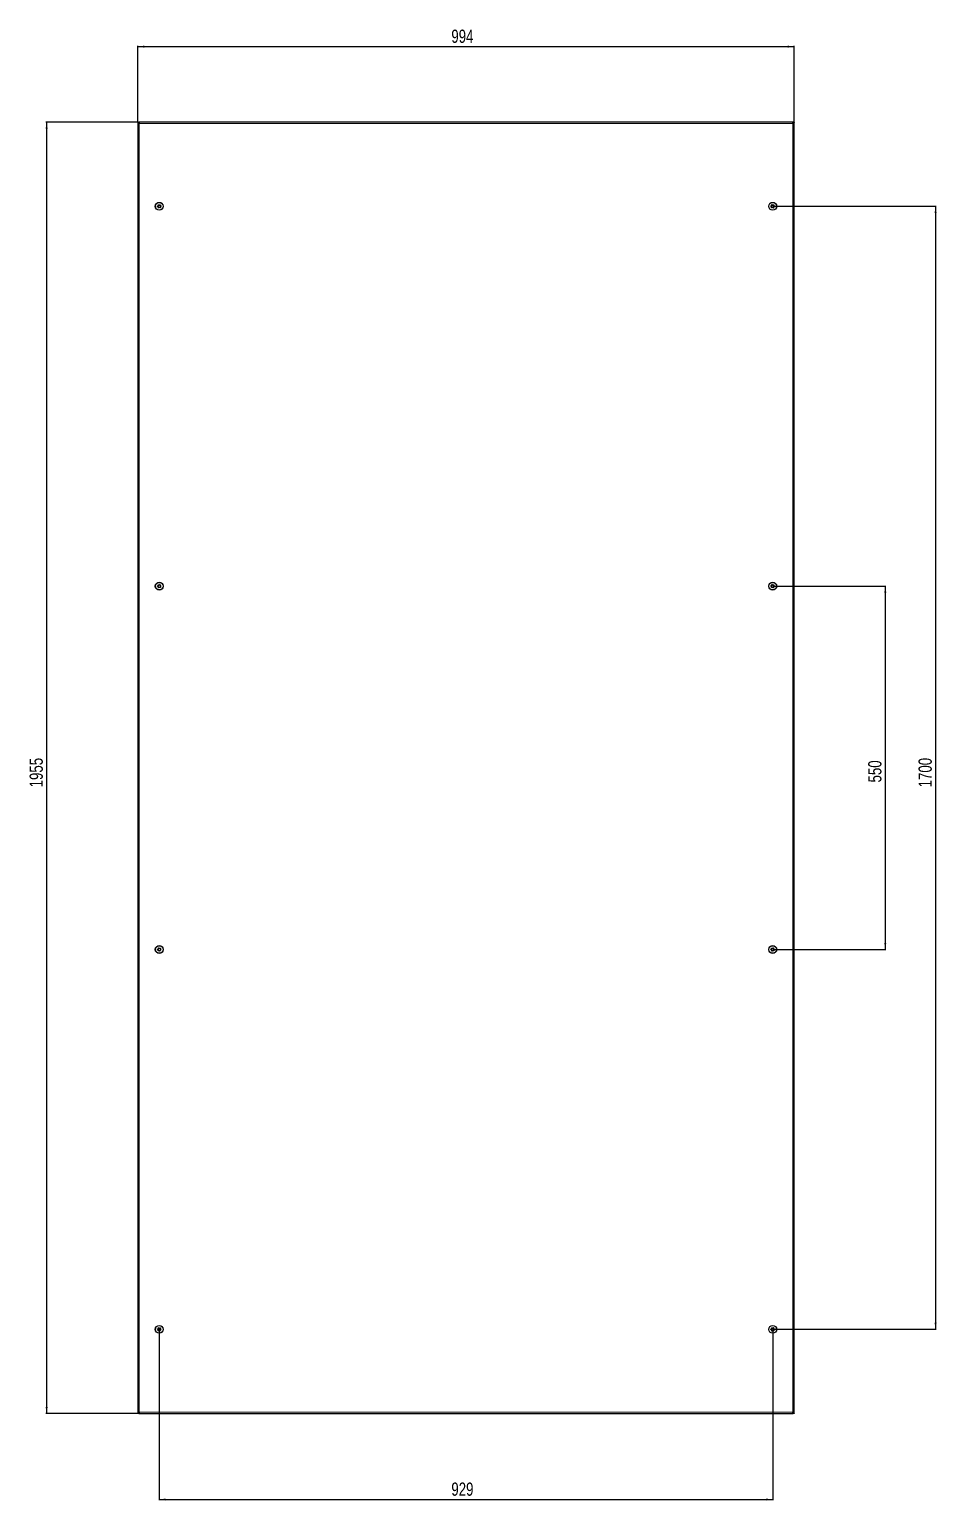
# Model space of a CAD drawing. Header units: millimetres. Extents: x -666 to 2049, y -1116 to 1206.
# Drawn here: x -666 to 708, y -1116 to 1111 of the extents above; entities that cross this region are included whole.
import ezdxf

# ---------------------------------------------------------------- set-up
doc = ezdxf.new("R2010")
doc.units = ezdxf.units.MM
doc.layers.add('FORMAT', color=7, linetype='Continuous')
doc.styles.add('SLDTEXTSTYLE0', font='TXT', dxfattribs={"width": 0.75})
doc.dimstyles.new('SLDDIMSTYLE1', dxfattribs={"dimtxt": 20, "dimasz": 10, "dimexe": 0, "dimexo": 0.0625, "dimgap": 5, "dimtad": 2, "dimdec": 1, "dimrnd": 1e-09, "dimzin": 12, "dimdsep": 46, "dimtxsty": 'SLDTEXTSTYLE0', "dimsah": 1, "dimcen": 0.09, "dimadec": 0, "dimazin": 3, "dimtfac": 1, "dimtofl": 0, "dimtmove": 0, "dimatfit": 3, "dimfxl": 0, "dimfrac": 2, "dimtolj": 1, "dimtzin": 12, "dimarcsym": 0})

# ---------------------------------------------------------------- blocks, each defined once
blk = doc.blocks.new('_D_1')
at = {"layer": 'FORMAT'}
for p, q in [((-502, 970.5), (-641, 970.5)), ((-640, 970.5), (-640, -984.5)), ((-502, -984.5), (-641, -984.5))]:
    blk.add_line(p, q, dxfattribs=at)
for points in [[(-640, 970.5), (-641.5, 960.5), (-638.4, 960.5)], [(-640, -984.5), (-638.4, -974.5), (-641.5, -974.5)]]:
    blk.add_solid(points, dxfattribs=at)
at = {"layer": 'FORMAT', "insert": (-665.8, -36.6), "char_height": 20, "attachment_point": 1, "rotation": 90, "style": 'SLDTEXTSTYLE0'}
blk.add_mtext('1955', dxfattribs=at)
blk = doc.blocks.new('_D_2')
at = {"layer": 'FORMAT'}
for p, q in [((-502, 970.5), (-502, 1085.7)), ((-502, 1084.7), (492, 1084.7)), ((492, 970.5), (492, 1085.7))]:
    blk.add_line(p, q, dxfattribs=at)
for points in [[(-502, 1084.7), (-492, 1083.1), (-492, 1086.2)], [(492, 1084.7), (482, 1086.2), (482, 1083.1)]]:
    blk.add_solid(points, dxfattribs=at)
at = {"layer": 'FORMAT', "insert": (-27.1, 1110.4), "char_height": 20, "attachment_point": 1, "style": 'SLDTEXTSTYLE0'}
blk.add_mtext('994', dxfattribs=at)
blk = doc.blocks.new('_D_3')
at = {"layer": 'FORMAT'}
for p, q in [((459.5, 843), (707.2, 843)), ((706.2, 843), (706.2, -857)), ((459.5, -857), (707.2, -857))]:
    blk.add_line(p, q, dxfattribs=at)
for points in [[(706.2, 843), (704.7, 833), (707.7, 833)], [(706.2, -857), (707.7, -847), (704.7, -847)]]:
    blk.add_solid(points, dxfattribs=at)
at = {"layer": 'FORMAT', "insert": (680.4, -36.6), "char_height": 20, "attachment_point": 1, "rotation": 90, "style": 'SLDTEXTSTYLE0'}
blk.add_mtext('1700', dxfattribs=at)
blk = doc.blocks.new('_D_4')
at = {"layer": 'FORMAT'}
for p, q in [((-469.5, -857), (-469.5, -1115.7)), ((459.5, -857), (459.5, -1115.7)), ((-469.5, -1114.7), (459.5, -1114.7))]:
    blk.add_line(p, q, dxfattribs=at)
for points in [[(-469.5, -1114.7), (-459.5, -1116.2), (-459.5, -1113.1)], [(459.5, -1114.7), (449.5, -1113.1), (449.5, -1116.2)]]:
    blk.add_solid(points, dxfattribs=at)
at = {"layer": 'FORMAT', "insert": (-27.1, -1088.9), "char_height": 20, "attachment_point": 1, "style": 'SLDTEXTSTYLE0'}
blk.add_mtext('929', dxfattribs=at)
blk = doc.blocks.new('_D_5')
at = {"layer": 'FORMAT'}
for p, q in [((459.5, 268), (631, 268)), ((630, 268), (630, -282)), ((459.5, -282), (631, -282))]:
    blk.add_line(p, q, dxfattribs=at)
for points in [[(630, 268), (628.5, 258), (631.6, 258)], [(630, -282), (631.6, -272), (628.5, -272)]]:
    blk.add_solid(points, dxfattribs=at)
at = {"layer": 'FORMAT', "insert": (604.2, -29.2), "char_height": 20, "attachment_point": 1, "rotation": 90, "style": 'SLDTEXTSTYLE0'}
blk.add_mtext('550', dxfattribs=at)

msp = doc.modelspace()

# ---------------------------------------------------------------- linework, layer by layer
at = {"color": 7, "linetype": 'Continuous', "lineweight": 25}
for p, q in [((-501.98, 970.48), (-501.98, -984.52)), ((-501.98, 970.48), (-500.48, 970.48)), ((-500.28, 970.48), (-500.48, 970.48)), ((490.32, 970.48), (-500.28, 970.48)), ((-500.28, 969.37), (-500.28, 970.48)), ((490.32, 969.37), (490.32, 970.48)), ((490.52, 970.48), (490.32, 970.48)), ((490.52, 970.48), (492.02, 970.48)), ((492.02, -984.52), (492.02, 970.48)), ((-500.48, -984.52), (-501.98, -984.52)), ((-500.48, -984.52), (-500.28, -984.52)), ((-500.28, -983.41), (-500.28, -984.52)), ((-500.28, -984.52), (490.32, -984.52)), ((490.32, -983.4), (490.32, -984.52)), ((490.32, -984.52), (490.52, -984.52)), ((492.02, -984.52), (490.52, -984.52))]:
    msp.add_line(p, q, dxfattribs=at)
at = {"color": 8, "linetype": 'Continuous', "lineweight": 18}
for p, q in [((-499.88, 968.38), (-499.88, -982.42)), ((489.92, 968.38), (-499.88, 968.38)), ((489.92, -982.42), (489.92, 968.38)), ((-499.88, -982.42), (489.92, -982.42))]:
    msp.add_line(p, q, dxfattribs=at)
at = {"color": 7, "linetype": 'Continuous', "lineweight": 25}
for centre, radius in [((-469.48, 842.98), 6), ((-469.48, 842.98), 5.78), ((459.52, 842.98), 6), ((459.52, 842.98), 5.78), ((-469.48, 842.98), 1.85), ((459.52, 842.98), 1.85), ((-469.48, 267.98), 6), ((-469.48, 267.98), 5.78), ((-469.48, 267.98), 1.85), ((459.52, 267.98), 6), ((459.52, 267.98), 5.78), ((459.52, 267.98), 1.85), ((-469.48, -282.02), 6), ((-469.48, -282.02), 5.78), ((-469.48, -282.02), 1.85), ((459.52, -282.02), 6), ((459.52, -282.02), 5.78), ((459.52, -282.02), 1.85), ((-469.48, -857.02), 6), ((-469.48, -857.02), 5.78), ((-469.48, -857.02), 1.85), ((459.52, -857.02), 6), ((459.52, -857.02), 5.78), ((459.52, -857.02), 1.85)]:
    msp.add_circle(centre, radius, dxfattribs=at)
for points, knots in [([(-499.88, 968.38), (-500.16, 968.56), (-500.43, 968.73), (-500.94, 969.09), (-501.17, 969.26), (-501.56, 969.61), (-501.71, 969.78), (-501.93, 970.13), (-501.98, 970.31), (-501.98, 970.48)], [0, 0, 0, 0, 0.25, 0.25, 0.5, 0.5, 0.75, 0.75, 1, 1, 1, 1]), ([(-499.88, 968.38), (-500.04, 968.74), (-500.19, 969.09), (-500.42, 969.79), (-500.48, 970.13), (-500.48, 970.48)], [0, 0, 0, 0, 0.5, 0.5, 1, 1, 1, 1]), ([(-500.28, 970.48), (-500.25, 970.48), (-500.21, 970.43), (-500.15, 970.22), (-500.11, 970.06), (-500.05, 969.68), (-500.01, 969.44), (-499.95, 968.93), (-499.91, 968.66), (-499.88, 968.38)], [0, 0, 0, 0, 0.25, 0.25, 0.5, 0.5, 0.75, 0.75, 1, 1, 1, 1]), ([(489.92, 968.38), (489.95, 968.66), (489.99, 968.93), (490.05, 969.44), (490.09, 969.68), (490.15, 970.06), (490.19, 970.22), (490.25, 970.43), (490.29, 970.48), (490.32, 970.48)], [0, 0, 0, 0, 0.25, 0.25, 0.5, 0.5, 0.75, 0.75, 1, 1, 1, 1]), ([(492.02, 970.48), (492.02, 970.31), (491.97, 970.14), (491.75, 969.78), (491.6, 969.61), (491.21, 969.26), (490.98, 969.09), (490.47, 968.73), (490.2, 968.56), (489.92, 968.38)], [0, 0, 0, 0, 0.25, 0.25, 0.5, 0.5, 0.75, 0.75, 1, 1, 1, 1]), ([(490.52, 970.48), (490.52, 970.13), (490.46, 969.78), (490.23, 969.08), (490.08, 968.74), (489.92, 968.38)], [0, 0, 0, 0, 0.5, 0.5, 1, 1, 1, 1]), ([(-468.44, 845.59), (-468.45, 845.59), (-468.48, 845.59), (-468.54, 845.58), (-468.66, 845.5), (-468.96, 845.25), (-469.37, 844.9), (-469.99, 844.78), (-470.48, 844.94), (-470.84, 845.11), (-471.06, 845.19), (-471.15, 845.2), (-471.19, 845.2), (-471.22, 845.18), (-471.24, 845.15), (-471.26, 845.08), (-471.24, 844.82), (-471.13, 844.35), (-471.13, 843.64), (-471.62, 843.13), (-472.02, 842.87), (-472.21, 842.69), (-472.25, 842.62), (-472.25, 842.59), (-472.25, 842.56), (-472.23, 842.53), (-472.19, 842.5), (-472.12, 842.46), (-471.91, 842.38), (-471.55, 842.25), (-471.09, 842.03), (-470.71, 841.52), (-470.66, 840.98), (-470.62, 840.59), (-470.58, 840.45), (-470.54, 840.4), (-470.52, 840.38), (-470.48, 840.38), (-470.42, 840.39), (-470.3, 840.47), (-470.01, 840.72), (-469.59, 841.07), (-468.97, 841.19), (-468.48, 841.03), (-468.12, 840.86), (-467.9, 840.78), (-467.81, 840.77), (-467.77, 840.77), (-467.74, 840.79), (-467.72, 840.82), (-467.7, 840.89), (-467.72, 841.15), (-467.83, 841.62), (-467.83, 842.33), (-467.34, 842.84), (-466.94, 843.1), (-466.75, 843.28), (-466.71, 843.35), (-466.71, 843.38), (-466.71, 843.41), (-466.73, 843.44), (-466.77, 843.46), (-466.84, 843.51), (-467.05, 843.59), (-467.41, 843.72), (-467.87, 843.94), (-468.24, 844.45), (-468.3, 844.99), (-468.34, 845.38), (-468.38, 845.52), (-468.42, 845.57), (-468.43, 845.58), (-468.44, 845.59)], [0, 0, 0, 0, 0.0020087, 0.00442, 0.0093647, 0.0255282, 0.0677053, 0.0957862, 0.1246456, 0.1503415, 0.1605194, 0.1633943, 0.1656965, 0.1672448, 0.1688741, 0.1707699, 0.1786058, 0.2119941, 0.2499945, 0.2879948, 0.3213831, 0.329219, 0.3311148, 0.3327441, 0.3342924, 0.3362166, 0.3385353, 0.3413178, 0.349662, 0.3753578, 0.4042173, 0.4322982, 0.4744753, 0.4906388, 0.4966691, 0.49844, 0.5, 0.5020087, 0.50442, 0.5093647, 0.5255282, 0.5677053, 0.5957862, 0.6246456, 0.6503415, 0.6605194, 0.6633943, 0.6656965, 0.6672448, 0.6688741, 0.6707699, 0.6786058, 0.7119941, 0.7499945, 0.7879948, 0.8213831, 0.829219, 0.8311148, 0.8327441, 0.8342924, 0.8362166, 0.8385353, 0.8413178, 0.849662, 0.8753578, 0.9042173, 0.9322982, 0.9744753, 0.9906388, 0.9966691, 0.99844, 1, 1, 1, 1]), ([(458.48, 845.59), (458.47, 845.58), (458.45, 845.56), (458.42, 845.51), (458.38, 845.38), (458.34, 844.99), (458.28, 844.45), (457.91, 843.94), (457.45, 843.72), (457.08, 843.59), (456.86, 843.5), (456.78, 843.44), (456.75, 843.41), (456.75, 843.38), (456.75, 843.35), (456.79, 843.28), (456.98, 843.1), (457.38, 842.84), (457.87, 842.33), (457.87, 841.62), (457.76, 841.15), (457.74, 840.89), (457.76, 840.82), (457.78, 840.79), (457.8, 840.77), (457.84, 840.77), (457.88, 840.77), (457.96, 840.79), (458.17, 840.87), (458.52, 841.03), (459.01, 841.19), (459.63, 841.07), (460.05, 840.72), (460.34, 840.46), (460.47, 840.39), (460.53, 840.38), (460.56, 840.38), (460.59, 840.41), (460.62, 840.46), (460.66, 840.59), (460.7, 840.98), (460.76, 841.52), (461.13, 842.03), (461.59, 842.25), (461.96, 842.38), (462.18, 842.47), (462.26, 842.53), (462.29, 842.56), (462.29, 842.59), (462.29, 842.62), (462.25, 842.69), (462.06, 842.87), (461.66, 843.13), (461.17, 843.64), (461.17, 844.35), (461.28, 844.82), (461.3, 845.08), (461.28, 845.15), (461.26, 845.18), (461.24, 845.2), (461.2, 845.2), (461.16, 845.2), (461.08, 845.18), (460.87, 845.1), (460.52, 844.94), (460.03, 844.78), (459.41, 844.9), (458.99, 845.25), (458.7, 845.51), (458.57, 845.58), (458.51, 845.59), (458.49, 845.59), (458.48, 845.59)], [0, 0, 0, 0, 0.0020087, 0.00442, 0.0093647, 0.0255282, 0.0677053, 0.0957862, 0.1246456, 0.1503415, 0.1605194, 0.1633943, 0.1656965, 0.1672448, 0.1688741, 0.1707699, 0.1786058, 0.2119941, 0.2499945, 0.2879948, 0.3213831, 0.329219, 0.3311148, 0.3327441, 0.3342924, 0.3362166, 0.3385353, 0.3413178, 0.349662, 0.3753578, 0.4042173, 0.4322982, 0.4744753, 0.4906388, 0.4966691, 0.49844, 0.5, 0.5020087, 0.50442, 0.5093647, 0.5255282, 0.5677053, 0.5957862, 0.6246456, 0.6503415, 0.6605194, 0.6633943, 0.6656965, 0.6672448, 0.6688741, 0.6707699, 0.6786058, 0.7119941, 0.7499945, 0.7879948, 0.8213831, 0.829219, 0.8311148, 0.8327441, 0.8342924, 0.8362166, 0.8385353, 0.8413178, 0.849662, 0.8753578, 0.9042173, 0.9322982, 0.9744753, 0.9906388, 0.9966691, 0.99844, 1, 1, 1, 1]), ([(-468.44, 270.59), (-468.45, 270.59), (-468.48, 270.59), (-468.54, 270.58), (-468.66, 270.5), (-468.96, 270.25), (-469.37, 269.9), (-469.99, 269.78), (-470.48, 269.94), (-470.84, 270.11), (-471.06, 270.19), (-471.15, 270.2), (-471.19, 270.2), (-471.22, 270.18), (-471.24, 270.15), (-471.26, 270.08), (-471.24, 269.82), (-471.13, 269.35), (-471.13, 268.64), (-471.62, 268.13), (-472.02, 267.87), (-472.21, 267.69), (-472.25, 267.62), (-472.25, 267.59), (-472.25, 267.56), (-472.23, 267.53), (-472.19, 267.5), (-472.12, 267.46), (-471.91, 267.38), (-471.55, 267.25), (-471.09, 267.03), (-470.71, 266.52), (-470.66, 265.98), (-470.62, 265.59), (-470.58, 265.45), (-470.54, 265.4), (-470.52, 265.38), (-470.48, 265.38), (-470.42, 265.39), (-470.3, 265.47), (-470.01, 265.72), (-469.59, 266.07), (-468.97, 266.19), (-468.48, 266.03), (-468.12, 265.86), (-467.9, 265.78), (-467.81, 265.77), (-467.77, 265.77), (-467.74, 265.79), (-467.72, 265.82), (-467.7, 265.89), (-467.72, 266.15), (-467.83, 266.62), (-467.83, 267.33), (-467.34, 267.84), (-466.94, 268.1), (-466.75, 268.28), (-466.71, 268.35), (-466.71, 268.38), (-466.71, 268.41), (-466.73, 268.44), (-466.77, 268.46), (-466.84, 268.51), (-467.05, 268.59), (-467.41, 268.72), (-467.87, 268.94), (-468.24, 269.45), (-468.3, 269.99), (-468.34, 270.38), (-468.38, 270.52), (-468.42, 270.57), (-468.43, 270.58), (-468.44, 270.59)], [0, 0, 0, 0, 0.0020087, 0.00442, 0.0093647, 0.0255282, 0.0677053, 0.0957862, 0.1246456, 0.1503415, 0.1605194, 0.1633943, 0.1656965, 0.1672448, 0.1688741, 0.1707699, 0.1786058, 0.2119941, 0.2499945, 0.2879948, 0.3213831, 0.329219, 0.3311148, 0.3327441, 0.3342924, 0.3362166, 0.3385353, 0.3413178, 0.349662, 0.3753578, 0.4042173, 0.4322982, 0.4744753, 0.4906388, 0.4966691, 0.49844, 0.5, 0.5020087, 0.50442, 0.5093647, 0.5255282, 0.5677053, 0.5957862, 0.6246456, 0.6503415, 0.6605194, 0.6633943, 0.6656965, 0.6672448, 0.6688741, 0.6707699, 0.6786058, 0.7119941, 0.7499945, 0.7879948, 0.8213831, 0.829219, 0.8311148, 0.8327441, 0.8342924, 0.8362166, 0.8385353, 0.8413178, 0.849662, 0.8753578, 0.9042173, 0.9322982, 0.9744753, 0.9906388, 0.9966691, 0.99844, 1, 1, 1, 1]), ([(458.48, 270.59), (458.47, 270.58), (458.45, 270.56), (458.42, 270.51), (458.38, 270.38), (458.34, 269.99), (458.28, 269.45), (457.91, 268.94), (457.45, 268.72), (457.08, 268.59), (456.86, 268.5), (456.78, 268.44), (456.75, 268.41), (456.75, 268.38), (456.75, 268.35), (456.79, 268.28), (456.98, 268.1), (457.38, 267.84), (457.87, 267.33), (457.87, 266.62), (457.76, 266.15), (457.74, 265.89), (457.76, 265.82), (457.78, 265.79), (457.8, 265.77), (457.84, 265.77), (457.88, 265.77), (457.96, 265.79), (458.17, 265.87), (458.52, 266.03), (459.01, 266.19), (459.63, 266.07), (460.05, 265.72), (460.34, 265.46), (460.47, 265.39), (460.53, 265.38), (460.56, 265.38), (460.59, 265.41), (460.62, 265.46), (460.66, 265.59), (460.7, 265.98), (460.76, 266.52), (461.13, 267.03), (461.59, 267.25), (461.96, 267.38), (462.18, 267.47), (462.26, 267.53), (462.29, 267.56), (462.29, 267.59), (462.29, 267.62), (462.25, 267.69), (462.06, 267.87), (461.66, 268.13), (461.17, 268.64), (461.17, 269.35), (461.28, 269.82), (461.3, 270.08), (461.28, 270.15), (461.26, 270.18), (461.24, 270.2), (461.2, 270.2), (461.16, 270.2), (461.08, 270.18), (460.87, 270.1), (460.52, 269.94), (460.03, 269.78), (459.41, 269.9), (458.99, 270.25), (458.7, 270.51), (458.57, 270.58), (458.51, 270.59), (458.49, 270.59), (458.48, 270.59)], [0, 0, 0, 0, 0.0020087, 0.00442, 0.0093647, 0.0255282, 0.0677053, 0.0957862, 0.1246456, 0.1503415, 0.1605194, 0.1633943, 0.1656965, 0.1672448, 0.1688741, 0.1707699, 0.1786058, 0.2119941, 0.2499945, 0.2879948, 0.3213831, 0.329219, 0.3311148, 0.3327441, 0.3342924, 0.3362166, 0.3385353, 0.3413178, 0.349662, 0.3753578, 0.4042173, 0.4322982, 0.4744753, 0.4906388, 0.4966691, 0.49844, 0.5, 0.5020087, 0.50442, 0.5093647, 0.5255282, 0.5677053, 0.5957862, 0.6246456, 0.6503415, 0.6605194, 0.6633943, 0.6656965, 0.6672448, 0.6688741, 0.6707699, 0.6786058, 0.7119941, 0.7499945, 0.7879948, 0.8213831, 0.829219, 0.8311148, 0.8327441, 0.8342924, 0.8362166, 0.8385353, 0.8413178, 0.849662, 0.8753578, 0.9042173, 0.9322982, 0.9744753, 0.9906388, 0.9966691, 0.99844, 1, 1, 1, 1]), ([(-468.44, -284.62), (-468.43, -284.61), (-468.41, -284.6), (-468.38, -284.54), (-468.34, -284.41), (-468.3, -284.02), (-468.24, -283.48), (-467.87, -282.97), (-467.41, -282.75), (-467.04, -282.62), (-466.82, -282.53), (-466.74, -282.47), (-466.71, -282.44), (-466.71, -282.41), (-466.71, -282.38), (-466.75, -282.31), (-466.94, -282.13), (-467.34, -281.87), (-467.83, -281.36), (-467.83, -280.65), (-467.72, -280.18), (-467.7, -279.92), (-467.72, -279.85), (-467.74, -279.82), (-467.76, -279.8), (-467.8, -279.8), (-467.84, -279.8), (-467.92, -279.82), (-468.13, -279.9), (-468.48, -280.06), (-468.97, -280.22), (-469.59, -280.1), (-470.01, -279.75), (-470.3, -279.49), (-470.43, -279.42), (-470.49, -279.41), (-470.52, -279.41), (-470.55, -279.44), (-470.58, -279.49), (-470.62, -279.63), (-470.66, -280.01), (-470.72, -280.55), (-471.09, -281.06), (-471.55, -281.28), (-471.92, -281.41), (-472.14, -281.5), (-472.22, -281.56), (-472.25, -281.59), (-472.25, -281.62), (-472.25, -281.65), (-472.21, -281.72), (-472.02, -281.9), (-471.62, -282.16), (-471.13, -282.67), (-471.13, -283.38), (-471.24, -283.85), (-471.26, -284.11), (-471.24, -284.18), (-471.22, -284.21), (-471.2, -284.23), (-471.16, -284.23), (-471.12, -284.23), (-471.04, -284.21), (-470.83, -284.13), (-470.48, -283.97), (-469.99, -283.81), (-469.37, -283.93), (-468.95, -284.28), (-468.66, -284.54), (-468.53, -284.61), (-468.47, -284.62), (-468.45, -284.62), (-468.44, -284.62)], [0, 0, 0, 0, 0.0020087, 0.00442, 0.0093647, 0.0255282, 0.0677053, 0.0957862, 0.1246456, 0.1503415, 0.1605194, 0.1633943, 0.1656965, 0.1672448, 0.1688741, 0.1707699, 0.1786058, 0.2119941, 0.2499945, 0.2879948, 0.3213831, 0.329219, 0.3311148, 0.3327441, 0.3342924, 0.3362166, 0.3385353, 0.3413178, 0.349662, 0.3753578, 0.4042173, 0.4322982, 0.4744753, 0.4906388, 0.4966691, 0.49844, 0.5, 0.5020087, 0.50442, 0.5093647, 0.5255282, 0.5677053, 0.5957862, 0.6246456, 0.6503415, 0.6605194, 0.6633943, 0.6656965, 0.6672448, 0.6688741, 0.6707699, 0.6786058, 0.7119941, 0.7499945, 0.7879948, 0.8213831, 0.829219, 0.8311148, 0.8327441, 0.8342924, 0.8362166, 0.8385353, 0.8413178, 0.849662, 0.8753578, 0.9042173, 0.9322982, 0.9744753, 0.9906388, 0.9966691, 0.99844, 1, 1, 1, 1]), ([(458.48, -284.62), (458.49, -284.62), (458.52, -284.62), (458.58, -284.61), (458.7, -284.53), (459, -284.28), (459.41, -283.93), (460.03, -283.81), (460.52, -283.97), (460.88, -284.14), (461.1, -284.22), (461.19, -284.23), (461.23, -284.23), (461.26, -284.21), (461.28, -284.18), (461.3, -284.11), (461.28, -283.85), (461.17, -283.38), (461.17, -282.67), (461.66, -282.16), (462.06, -281.9), (462.25, -281.72), (462.29, -281.65), (462.29, -281.62), (462.29, -281.59), (462.27, -281.56), (462.23, -281.54), (462.16, -281.49), (461.95, -281.41), (461.59, -281.28), (461.13, -281.06), (460.76, -280.55), (460.7, -280.01), (460.66, -279.62), (460.62, -279.48), (460.58, -279.43), (460.56, -279.41), (460.52, -279.41), (460.46, -279.42), (460.34, -279.5), (460.05, -279.75), (459.63, -280.1), (459.01, -280.22), (458.52, -280.06), (458.16, -279.89), (457.94, -279.81), (457.85, -279.8), (457.81, -279.8), (457.78, -279.82), (457.76, -279.85), (457.74, -279.92), (457.76, -280.18), (457.87, -280.65), (457.87, -281.36), (457.38, -281.87), (456.98, -282.13), (456.79, -282.31), (456.75, -282.38), (456.75, -282.41), (456.75, -282.44), (456.77, -282.47), (456.81, -282.5), (456.88, -282.54), (457.09, -282.62), (457.45, -282.75), (457.91, -282.97), (458.29, -283.48), (458.34, -284.02), (458.38, -284.41), (458.42, -284.55), (458.46, -284.6), (458.47, -284.61), (458.48, -284.62)], [0, 0, 0, 0, 0.0020087, 0.00442, 0.0093647, 0.0255282, 0.0677053, 0.0957862, 0.1246456, 0.1503415, 0.1605194, 0.1633943, 0.1656965, 0.1672448, 0.1688741, 0.1707699, 0.1786058, 0.2119941, 0.2499945, 0.2879948, 0.3213831, 0.329219, 0.3311148, 0.3327441, 0.3342924, 0.3362166, 0.3385353, 0.3413178, 0.349662, 0.3753578, 0.4042173, 0.4322982, 0.4744753, 0.4906388, 0.4966691, 0.49844, 0.5, 0.5020087, 0.50442, 0.5093647, 0.5255282, 0.5677053, 0.5957862, 0.6246456, 0.6503415, 0.6605194, 0.6633943, 0.6656965, 0.6672448, 0.6688741, 0.6707699, 0.6786058, 0.7119941, 0.7499945, 0.7879948, 0.8213831, 0.829219, 0.8311148, 0.8327441, 0.8342924, 0.8362166, 0.8385353, 0.8413178, 0.849662, 0.8753578, 0.9042173, 0.9322982, 0.9744753, 0.9906388, 0.9966691, 0.99844, 1, 1, 1, 1]), ([(-468.44, -859.62), (-468.43, -859.61), (-468.41, -859.6), (-468.38, -859.54), (-468.34, -859.41), (-468.3, -859.02), (-468.24, -858.48), (-467.87, -857.97), (-467.41, -857.75), (-467.04, -857.62), (-466.82, -857.53), (-466.74, -857.47), (-466.71, -857.44), (-466.71, -857.41), (-466.71, -857.38), (-466.75, -857.31), (-466.94, -857.13), (-467.34, -856.87), (-467.83, -856.36), (-467.83, -855.65), (-467.72, -855.18), (-467.7, -854.92), (-467.72, -854.85), (-467.74, -854.82), (-467.76, -854.8), (-467.8, -854.8), (-467.84, -854.8), (-467.92, -854.82), (-468.13, -854.9), (-468.48, -855.06), (-468.97, -855.22), (-469.59, -855.1), (-470.01, -854.75), (-470.3, -854.49), (-470.43, -854.42), (-470.49, -854.41), (-470.52, -854.41), (-470.55, -854.44), (-470.58, -854.49), (-470.62, -854.63), (-470.66, -855.01), (-470.72, -855.55), (-471.09, -856.06), (-471.55, -856.28), (-471.92, -856.41), (-472.14, -856.5), (-472.22, -856.56), (-472.25, -856.59), (-472.25, -856.62), (-472.25, -856.65), (-472.21, -856.72), (-472.02, -856.9), (-471.62, -857.16), (-471.13, -857.67), (-471.13, -858.38), (-471.24, -858.85), (-471.26, -859.11), (-471.24, -859.18), (-471.22, -859.21), (-471.2, -859.23), (-471.16, -859.23), (-471.12, -859.23), (-471.04, -859.21), (-470.83, -859.13), (-470.48, -858.97), (-469.99, -858.81), (-469.37, -858.93), (-468.95, -859.28), (-468.66, -859.54), (-468.53, -859.61), (-468.47, -859.62), (-468.45, -859.62), (-468.44, -859.62)], [0, 0, 0, 0, 0.0020087, 0.00442, 0.0093647, 0.0255282, 0.0677053, 0.0957862, 0.1246456, 0.1503415, 0.1605194, 0.1633943, 0.1656965, 0.1672448, 0.1688741, 0.1707699, 0.1786058, 0.2119941, 0.2499945, 0.2879948, 0.3213831, 0.329219, 0.3311148, 0.3327441, 0.3342924, 0.3362166, 0.3385353, 0.3413178, 0.349662, 0.3753578, 0.4042173, 0.4322982, 0.4744753, 0.4906388, 0.4966691, 0.49844, 0.5, 0.5020087, 0.50442, 0.5093647, 0.5255282, 0.5677053, 0.5957862, 0.6246456, 0.6503415, 0.6605194, 0.6633943, 0.6656965, 0.6672448, 0.6688741, 0.6707699, 0.6786058, 0.7119941, 0.7499945, 0.7879948, 0.8213831, 0.829219, 0.8311148, 0.8327441, 0.8342924, 0.8362166, 0.8385353, 0.8413178, 0.849662, 0.8753578, 0.9042173, 0.9322982, 0.9744753, 0.9906388, 0.9966691, 0.99844, 1, 1, 1, 1]), ([(458.48, -859.62), (458.49, -859.62), (458.52, -859.62), (458.58, -859.61), (458.7, -859.53), (459, -859.28), (459.41, -858.93), (460.03, -858.81), (460.52, -858.97), (460.88, -859.14), (461.1, -859.22), (461.19, -859.23), (461.23, -859.23), (461.26, -859.21), (461.28, -859.18), (461.3, -859.11), (461.28, -858.85), (461.17, -858.38), (461.17, -857.67), (461.66, -857.16), (462.06, -856.9), (462.25, -856.72), (462.29, -856.65), (462.29, -856.62), (462.29, -856.59), (462.27, -856.56), (462.23, -856.54), (462.16, -856.49), (461.95, -856.41), (461.59, -856.28), (461.13, -856.06), (460.76, -855.55), (460.7, -855.01), (460.66, -854.62), (460.62, -854.48), (460.58, -854.43), (460.56, -854.41), (460.52, -854.41), (460.46, -854.42), (460.34, -854.5), (460.05, -854.75), (459.63, -855.1), (459.01, -855.22), (458.52, -855.06), (458.16, -854.89), (457.94, -854.81), (457.85, -854.8), (457.81, -854.8), (457.78, -854.82), (457.76, -854.85), (457.74, -854.92), (457.76, -855.18), (457.87, -855.65), (457.87, -856.36), (457.38, -856.87), (456.98, -857.13), (456.79, -857.31), (456.75, -857.38), (456.75, -857.41), (456.75, -857.44), (456.77, -857.47), (456.81, -857.5), (456.88, -857.54), (457.09, -857.62), (457.45, -857.75), (457.91, -857.97), (458.29, -858.48), (458.34, -859.02), (458.38, -859.41), (458.42, -859.55), (458.46, -859.6), (458.47, -859.61), (458.48, -859.62)], [0, 0, 0, 0, 0.0020087, 0.00442, 0.0093647, 0.0255282, 0.0677053, 0.0957862, 0.1246456, 0.1503415, 0.1605194, 0.1633943, 0.1656965, 0.1672448, 0.1688741, 0.1707699, 0.1786058, 0.2119941, 0.2499945, 0.2879948, 0.3213831, 0.329219, 0.3311148, 0.3327441, 0.3342924, 0.3362166, 0.3385353, 0.3413178, 0.349662, 0.3753578, 0.4042173, 0.4322982, 0.4744753, 0.4906388, 0.4966691, 0.49844, 0.5, 0.5020087, 0.50442, 0.5093647, 0.5255282, 0.5677053, 0.5957862, 0.6246456, 0.6503415, 0.6605194, 0.6633943, 0.6656965, 0.6672448, 0.6688741, 0.6707699, 0.6786058, 0.7119941, 0.7499945, 0.7879948, 0.8213831, 0.829219, 0.8311148, 0.8327441, 0.8342924, 0.8362166, 0.8385353, 0.8413178, 0.849662, 0.8753578, 0.9042173, 0.9322982, 0.9744753, 0.9906388, 0.9966691, 0.99844, 1, 1, 1, 1]), ([(-501.98, -984.52), (-501.98, -984.34), (-501.93, -984.17), (-501.71, -983.82), (-501.56, -983.64), (-501.17, -983.29), (-500.94, -983.12), (-500.43, -982.77), (-500.15, -982.59), (-499.88, -982.42)], [0, 0, 0, 0, 0.25, 0.25, 0.5, 0.5, 0.75, 0.75, 1, 1, 1, 1]), ([(-500.48, -984.52), (-500.48, -984.34), (-500.46, -984.17), (-500.4, -983.82), (-500.36, -983.64), (-500.25, -983.29), (-500.18, -983.12), (-500.04, -982.77), (-499.96, -982.59), (-499.88, -982.42)], [0, 0, 0, 0, 0.25, 0.25, 0.5, 0.5, 0.75, 0.75, 1, 1, 1, 1]), ([(-499.88, -982.42), (-499.91, -982.69), (-499.95, -982.96), (-500.01, -983.47), (-500.05, -983.71), (-500.11, -984.09), (-500.15, -984.25), (-500.21, -984.46), (-500.25, -984.52), (-500.28, -984.52)], [0, 0, 0, 0, 0.25, 0.25, 0.5, 0.5, 0.75, 0.75, 1, 1, 1, 1]), ([(490.32, -984.52), (490.29, -984.52), (490.25, -984.46), (490.19, -984.25), (490.15, -984.09), (490.09, -983.71), (490.05, -983.47), (489.99, -982.96), (489.95, -982.69), (489.92, -982.42)], [0, 0, 0, 0, 0.25, 0.25, 0.5, 0.5, 0.75, 0.75, 1, 1, 1, 1]), ([(489.92, -982.42), (490.2, -982.59), (490.47, -982.76), (490.98, -983.12), (491.21, -983.29), (491.6, -983.64), (491.75, -983.81), (491.97, -984.17), (492.02, -984.34), (492.02, -984.52)], [0, 0, 0, 0, 0.25, 0.25, 0.5, 0.5, 0.75, 0.75, 1, 1, 1, 1]), ([(489.92, -982.42), (490.08, -982.77), (490.23, -983.12), (490.46, -983.82), (490.52, -984.16), (490.52, -984.52)], [0, 0, 0, 0, 0.5, 0.5, 1, 1, 1, 1])]:
    msp.add_open_spline(points, degree=3, knots=knots, dxfattribs=at)

# ---------------------------------------------------------------- dimensions: what is measured, and where the dimension line sits
at = {"layer": 'FORMAT'}
for base, p1, p2, angle, picture, middle in [((492.02, 1084.65), (-501.98, 970.48), (492.02, 970.48), 0, '_D_2', (-4.98, 1084.65)), ((-639.98, -984.52), (-501.98, 970.48), (-501.98, -984.52), 90, '_D_1', (-639.98, -7.02)), ((706.2, -857.02), (459.52, 842.98), (459.52, -857.02), 90, '_D_3', (706.2, -7.02)), ((630.02, -282.02), (459.52, 267.98), (459.52, -282.02), 90, '_D_5', (630.02, -7.02))]:
    dim = msp.add_linear_dim(base=base, p1=p1, p2=p2, angle=angle, dimstyle='SLDDIMSTYLE1', dxfattribs=at)
    dim.commit()
    dim.dimension.update_dxf_attribs({"geometry": picture, "text_midpoint": middle, "dimtype": 160})
dim = msp.add_linear_dim(base=(459.52, -1114.68), p1=(-469.48, -857.02), p2=(459.52, -857.02), dimstyle='SLDDIMSTYLE1', dxfattribs=at)
dim.commit()
dim.dimension.update_dxf_attribs({"geometry": '_D_4', "text_midpoint": (-4.98, -1114.68), "dimtype": 160})

doc.saveas('drawing.dxf')
